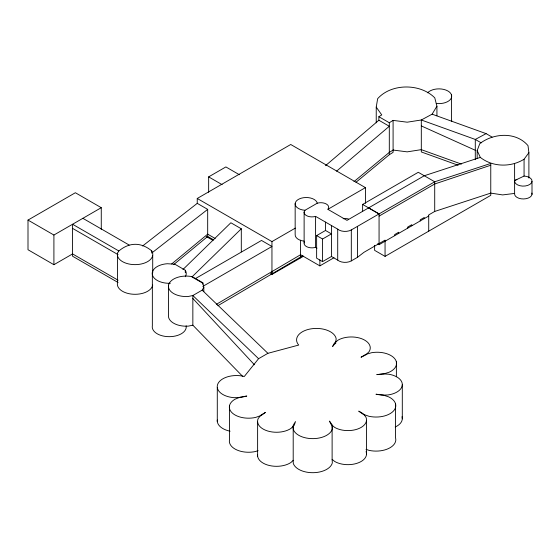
<?xml version="1.0" encoding="UTF-8"?>
<svg xmlns="http://www.w3.org/2000/svg" width="560" height="560" viewBox="0 0 560 560"><rect width="100%" height="100%" fill="white"/><g stroke="black" fill="none" stroke-linecap="round" stroke-linejoin="round"><path stroke-width="0.84" d="M376.236 122.801L376.236 107.1L377.643 98.7C391.37 83.167 420.406 83.279 434.777 97.853L436.926 106.204L436.926 115.801M477.169 158.417L477.169 150.563L479.794 143.64C493.591 132.944 516.117 131.551 528.01 145.642L528.892 152.712L528.892 178.01M168.567 285.103A17.731 10.234 0 0 0 188.272 296.478L192.85 295.526L202.174 290.143L203.819 287.294L202.79 282.744L192.353 276.717A17.731 10.234 0 0 0 168.567 285.103L168.567 314.755A17.731 10.234 0 0 0 188.272 326.13L192.85 325.185L242.753 376.481M355.971 182.287L389.305 154.714L389.305 122.731L393.092 120.386L407.19 122.192L421.309 119.987L432.11 114.177L436.926 106.204M152.712 285.047A17.731 10.234 0 0 1 133.161 294.245A17.731 10.234 0 0 1 117.46 282.856L117.46 253.19L118.839 250.978C129.388 242.172 140.973 242.032 151.683 250.838L151.683 253.078L207.683 209.377L197.246 203.35L197.246 198.471L290.731 144.494L365.435 187.628L365.435 203.329M477.169 150.563L480.326 157.409C492.709 167.167 510.832 167.475 524.069 159.229L528.892 152.712M258.58 358.694L244.286 376.488A19.25 11.116 0 0 0 217.938 383.684A19.25 11.116 0 0 0 234.115 397.684L240.688 397.502L246.771 396.053L240.443 397.04L235.053 399.203A19.222 11.095 0 0 0 232.491 413.182A19.222 11.095 0 0 0 255.724 417.396L261.303 415.408L265.405 412.454L260.939 415.093L258.244 418.432A18.963 10.948 0 0 0 267.729 431.011A18.963 10.948 0 0 0 291.046 428.365L294.273 425.18L295.491 421.561L293.181 425.334L293.265 429.338A19.81 11.438 0 0 0 313.208 438.634A19.81 11.438 0 0 0 332.339 428.785L332.087 424.788L329.462 421.085L331.149 424.487L334.67 427.392A18.592 10.731 0 0 0 357.357 429.121A18.592 10.731 0 0 0 365.764 416.829L363.076 413.644L358.743 411.138L363.076 414.239L368.991 416.29A19.754 11.41 0 0 0 393.078 411.418A19.754 11.41 0 0 0 388.752 396.9L382.767 394.912L375.97 394.233L381.836 395.164L387.919 394.954A18.529 10.696 0 0 0 402.297 384.79A18.529 10.696 0 0 0 388.794 374.234L382.739 373.849L376.796 374.619L383.383 374.031L389.242 372.19A19.383 11.193 0 0 0 394.345 358.232A19.383 11.193 0 0 0 371.553 352.723L365.603 354.452L361.018 357.252L365.855 354.872L369.054 351.708A18.9 10.913 0 0 0 361.725 338.744A18.9 10.913 0 0 0 338.212 340.032L334.46 342.986L332.612 346.493L335.566 342.86L336.175 338.863A19.831 11.452 0 0 0 310.954 328.867A19.831 11.452 0 0 0 298.725 345.058L267.904 353.311L258.58 358.694L192.85 295.526L192.85 325.185M293.202 426.244L293.202 460.299L291.046 462.42A18.963 10.948 0 0 1 269.479 465.535A18.963 10.948 0 0 1 257.607 454.685M182.945 269.528L230.86 222.761L241.304 228.788L241.304 251.86M192.143 276.766L241.304 228.788M325.5 165.683L378.868 120.239L378.868 116.704L381.745 114.919L376.236 107.1M336.595 171.15L389.305 126.266L378.868 120.239M171.682 263.949L207.683 234.157L215.159 238.476M353.969 181.636L389.305 152.397L393.148 150.059M173.684 264.6L207.683 236.481M142.604 245.98L197.246 203.35M316.631 235.599L322.56 239.022L331.443 233.891L325.514 230.468L316.631 235.599L316.631 258.195L322.56 261.618L331.443 256.487L337.708 260.099A8.834 5.103 0 0 0 351.309 260.89L357.434 257.355L364.014 252.273L385.056 240.121L385.056 256.375L374.619 250.348L374.619 245.301M389.305 154.714L393.092 152.348L393.092 120.386M192.353 276.71L191.961 276.941L202.405 282.968M216.321 304.353L300.58 254.73L319.879 265.874L333.977 257.733M217.847 305.718L302.806 255.717M118.09 280.203L72.569 253.925L53.907 264.698L28 249.739L28 220.08L75.362 192.731L101.269 207.69L101.269 229.502M28 220.08L53.907 235.032L101.269 207.69M208.649 192.255L208.649 176.876L225.876 166.929L239.358 174.713M317.254 203.196A11.081 6.398 0 0 0 305.83 197.519A11.081 6.398 0 0 0 295.162 203.672A11.081 6.398 0 0 0 305.011 210.266L317.254 203.196A7.868 4.543 0 0 1 326.375 204.036A7.868 4.543 0 0 1 327.831 209.307L346.99 220.367L424.277 175.749L480.326 157.409M195.356 278.642L261.506 240.45L271.95 246.477L202.79 286.405M197.246 198.471L271.95 241.598L295.309 228.116M328.097 209.188L365.435 187.628M362.628 211.4L362.628 204.421L418.278 172.291L434.714 181.776L490.763 163.436L490.763 195.342L385.056 256.375M270.459 273.574L271.95 274.435L303.548 256.193M305.011 210.266A7.826 4.522 0 0 0 306.397 215.572A7.826 4.522 0 0 0 315.588 216.377L337.708 229.145A8.834 5.103 0 0 0 351.309 229.929L434.714 181.776L434.714 211.449M379.064 216.118L434.714 183.981L490.763 165.228M377.573 243.838L379.064 244.699L428.722 216.027M492.072 137.081L486.094 133.63L475.293 139.44L421.309 119.987L421.309 151.949L458.115 165.228M532 181.538A8.736 5.04 0 0 0 524.069 176.057L514.612 180.572A8.736 5.04 0 0 0 522.466 186.095A8.736 5.04 0 0 0 532 181.538L532 194.376M514.612 180.551L516.88 179.487M258.076 450.618L255.724 451.458A19.222 11.095 0 0 1 229.453 439.992L229.453 405.93M531.909 193.053A8.736 5.04 0 0 1 523.614 198.954A8.736 5.04 0 0 1 514.612 193.41L502.628 194.922L490.763 193.102L434.763 211.428L428.722 214.914L428.722 231.161M393.092 150.052L407.19 151.858L421.309 149.646L461.384 164.094M366.016 449.316L368.991 450.352A19.754 11.41 0 0 0 388.598 448.511A19.754 11.41 0 0 0 395.521 437.759L395.521 403.704M432.11 114.177L486.094 133.63M421.309 125.916L475.293 150.269M481.208 142.856L475.293 139.44L475.293 159.684M378.868 116.704L389.305 122.731M362.628 204.421L379.064 213.913L379.064 244.699M208.649 176.876L222.131 184.66M304.395 242.109A7.826 4.522 0 0 0 307.013 246.848A7.826 4.522 0 0 0 315.588 247.331L317.002 248.15M207.683 236.432L213.668 239.883M206.192 236.474L212.919 240.359M185.297 272.72L185.297 270.249L174.86 264.215L167.335 263.732A17.003 9.814 0 0 0 152.306 274.344A17.003 9.814 0 0 0 170.324 283.283M82.866 218.316L129.136 245.028M118.839 250.978L72.569 224.259L72.569 256.221L118.09 282.506M72.569 228.382L118.09 254.66M368.62 207.879L379.022 213.934M332.115 425.292L332.115 459.347L334.67 461.447A18.592 10.731 0 0 0 356.825 463.358A18.592 10.731 0 0 0 366.072 451.57M202.174 290.143L267.904 353.311M192.85 298.473L254.436 364.784M332.115 459.347L332.339 462.847A19.81 11.438 0 0 1 313.208 472.696A19.81 11.438 0 0 1 293.265 463.393L293.202 460.299M271.95 271.264L271.978 273.518M524.069 159.229L524.069 176.057M514.612 163.744L514.612 193.41M451.416 94.71L451.416 119.021A12.768 7.371 0 0 1 451.619 121.345M424.27 218.596L424.27 217.483L420.245 219.807L420.245 220.92M411.768 225.813L411.768 224.7L407.743 227.024L407.743 228.137M402.297 384.79L402.297 418.852M398.685 233.366L398.685 232.253L394.66 234.577L394.66 235.69M396.382 361.9L396.382 376.747M366.506 420.35L366.506 454.405M357.434 226.401L357.434 257.355M351.309 229.929L351.309 260.89M337.708 229.145L337.708 260.099M335.692 342.013L335.692 343.756M331.443 225.533L331.443 256.487M325.514 222.11L325.514 230.468M322.56 239.022L322.56 261.618M319.879 259.889L319.879 265.874M315.588 216.377L315.588 247.331M304.122 212.1L304.122 243.054M300.58 240.205L300.58 257.908M295.162 203.672L295.162 234.626A11.081 6.398 0 0 0 304.199 241.157M271.95 241.598L271.95 274.435M257.621 422.107L257.621 456.162M217.287 387.464L217.287 421.519M207.683 209.377L207.683 237.335M203.819 287.294L203.819 291.655M202.79 282.744L202.79 284.207M152.712 255.388L152.712 272.832M152.348 272.384L152.348 325.759A17.003 9.814 0 0 0 169.246 336.672A17.003 9.814 0 0 0 186.144 325.759M53.907 235.032L53.907 264.698M185.297 270.249A17.003 9.814 0 0 1 185.297 276.731M151.683 250.838A17.731 10.234 0 0 1 137.158 264.565A17.731 10.234 0 0 1 117.46 253.19M230.09 431.193A19.25 11.116 0 0 1 217.28 420M343.14 218.736A8.428 4.865 0 0 1 348.334 218.897M427.623 92.806A12.768 7.371 0 0 1 443.821 89.425A12.768 7.371 0 0 1 451.115 98.434A12.768 7.371 0 0 1 436.247 103.446M402.017 416.738A18.529 10.696 0 0 1 395.213 427"/></g></svg>
